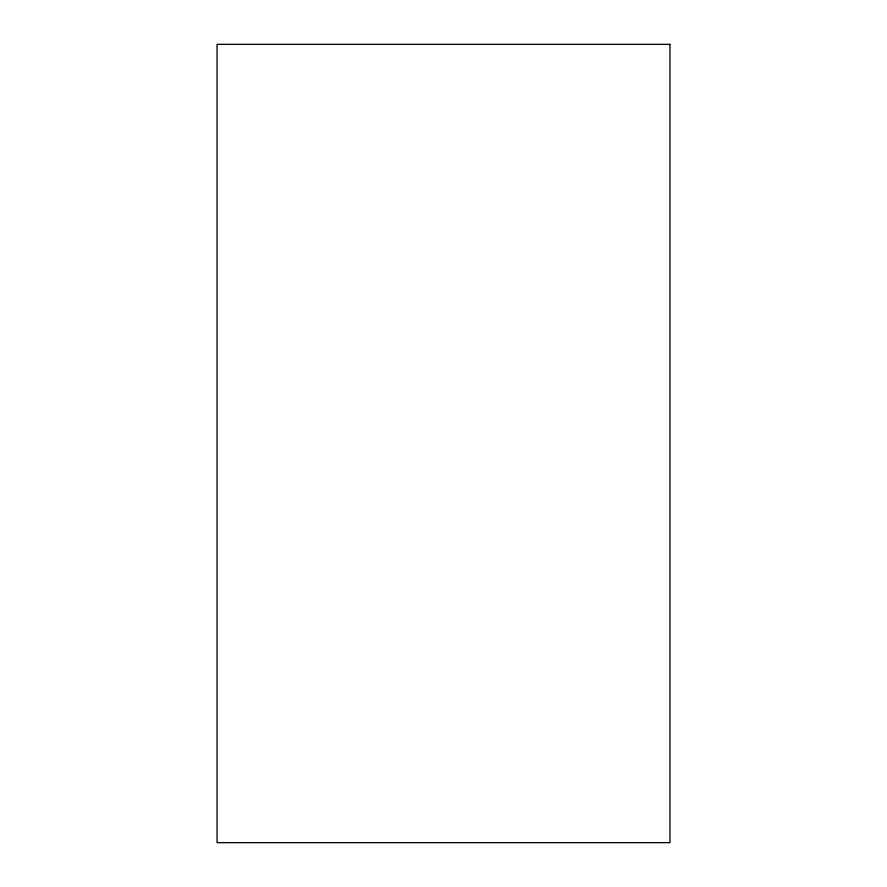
<?xml version="1.0" encoding="UTF-8"?>
<svg xmlns="http://www.w3.org/2000/svg" width="887" height="887" viewBox="0 0 887 887"><rect width="100%" height="100%" fill="white"/><g stroke="black" fill="none" stroke-linecap="round" stroke-linejoin="round"><path stroke-width="1.33" d="M669.94 44.35L217.06 44.35L217.06 842.65L669.94 842.65L669.94 44.35"/></g></svg>
